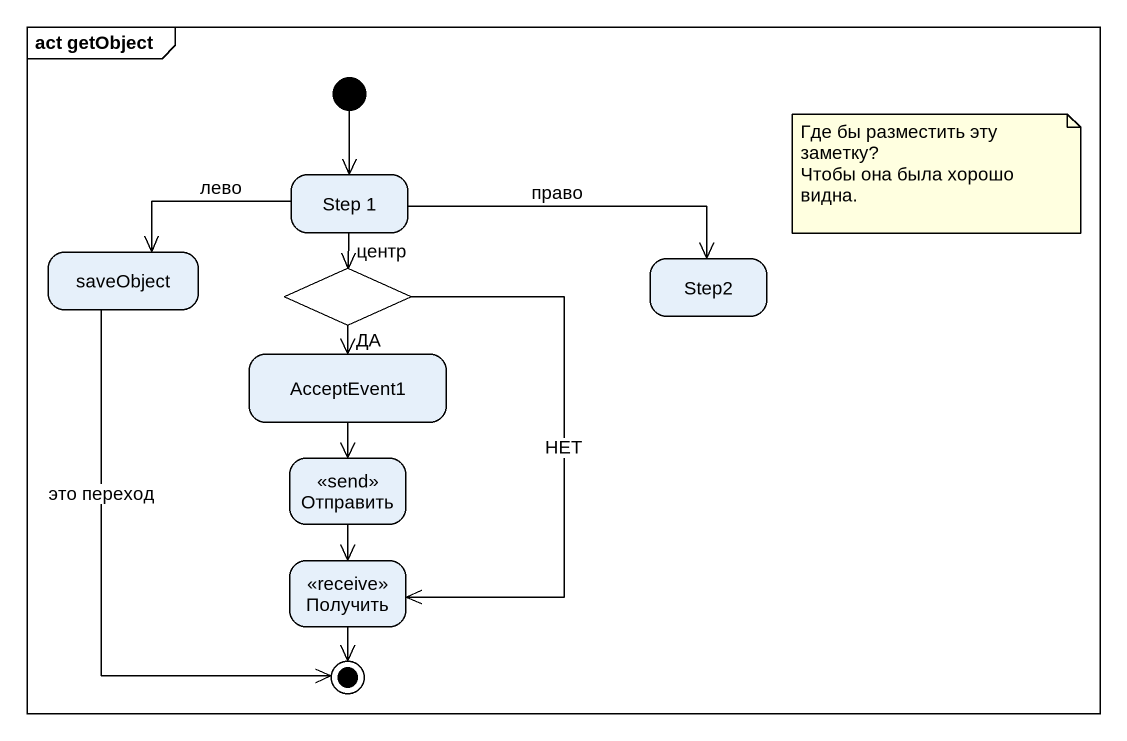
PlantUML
@startuml
mainframe act getObject
hide empty description
state "Step 1" as Step_1
state saveObject
state choice1 <<choice>>
state Step2
state AcceptEvent1
state Отправить <<send>>
state Получить <<receive>>
[*] --> Step_1
Step_1 -left-> saveObject : лево
Step_1 --> choice1 : центр
Step_1 -right-> Step2 : право
choice1 --> AcceptEvent1 : ДА
choice1 --> Получить : НЕТ
AcceptEvent1 --> Отправить
Отправить --> Получить
saveObject --> [*] : это переход
Получить --> [*]
note as N1
  Где бы разместить эту заметку?
  Чтобы она была хорошо видна.
end note
@enduml
